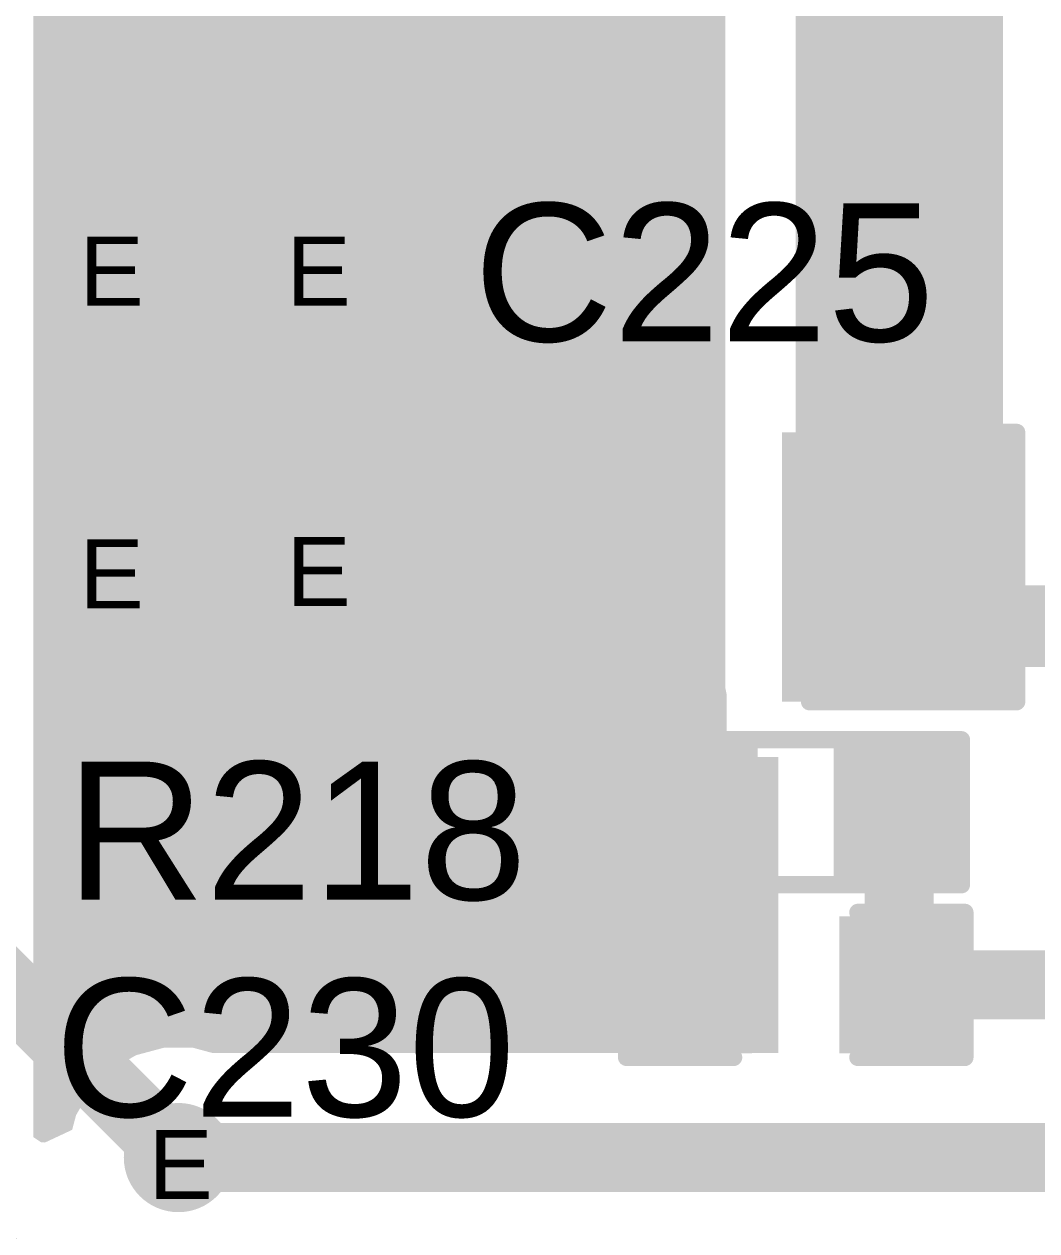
# Model space of a CAD drawing. Header units: inches. Extents: x 68 to 568, y 3 to 460.
# Drawn here: x 143.8 to 151.25, y 15.88 to 24.75 of the extents above; entities that cross this region are included whole.
import ezdxf

# ---------------------------------------------------------------- set-up
doc = ezdxf.new("R2010")
doc.units = ezdxf.units.IN
for name, color, linetype in [('Bottom Layer', 5, 'Continuous'), ('Bottom Solder', 6, 'Continuous'), ('Drill Drawing', 1, 'Continuous'), ('Layer 1', 16, 'Continuous'), ('Layer 2', 76, 'Continuous'), ('Top Layer', 1, 'Continuous'), ('Top Overlay', 2, 'Continuous'), ('Top Paste', 8, 'Continuous'), ('Top Solder', 216, 'Continuous'), ('Via Holes', 16, 'Continuous')]:
    doc.layers.add(name, color=color, linetype=linetype)
doc.styles.add('Arial', font='', dxfattribs={"height": 0.2})
doc.styles.get('Arial').set_extended_font_data('Arial')

# ---------------------------------------------------------------- blocks, each defined once
blk = doc.blocks.new('C___1206_123')
at = {"layer": 'Top Layer'}
for points in [[(-2.032, 0.889), (-0.508, 0.889), (-0.508, -0.889), (-2.032, -0.889)], [(0.508, 0.889), (2.032, 0.889), (2.032, -0.889), (0.508, -0.889)]]:
    blk.add_hatch(color=1, dxfattribs=at).paths.add_polyline_path(points)
at = {"layer": 'Top Paste'}
for points in [[(-2.032, 0.889), (-0.508, 0.889), (-0.508, -0.889), (-2.032, -0.889)], [(0.508, 0.889), (2.032, 0.889), (2.032, -0.889), (0.508, -0.889)]]:
    blk.add_hatch(color=8, dxfattribs=at).paths.add_polyline_path(points)
at = {"layer": 'Top Solder'}
for points in [[(-2.1336, 0.9906), (-0.4064, 0.9906), (-0.4064, -0.9906), (-2.1336, -0.9906)], [(0.4064, 0.9906), (2.1336, 0.9906), (2.1336, -0.9906), (0.4064, -0.9906)]]:
    blk.add_hatch(color=216, dxfattribs=at).paths.add_polyline_path(points)
at = {"layer": 'Top Overlay'}
for points in [[(-2.1336, 0.9906, 0.127, 0.127, 0), (-2.1336, -0.9906, 0.127, 0.127, 0)], [(-0.6096, 0.9906, 0.127, 0.127, 0), (-2.1336, 0.9906, 0.127, 0.127, 0)], [(2.1336, 0.9906, 0.127, 0.127, 0), (0.6096, 0.9906, 0.127, 0.127, 0)], [(2.1336, 0.9906, 0.127, 0.127, 0), (2.1336, -0.9906, 0.127, 0.127, 0)], [(-0.6096, -0.9906, 0.127, 0.127, 0), (-2.1336, -0.9906, 0.127, 0.127, 0)], [(2.1336, -0.9906, 0.127, 0.127, 0), (0.6096, -0.9906, 0.127, 0.127, 0)]]:
    blk.add_lwpolyline(points, format="xyseb", dxfattribs=at)
for points in [[(-2.16535, 0.9906, 0.0635, 0.0635, 1), (-2.10185, 0.9906, 0.0635, 0.0635, 1)], [(-2.16535, 0.9906, 0.0635, 0.0635, 1), (-2.10185, 0.9906, 0.0635, 0.0635, 1)], [(-0.64135, 0.9906, 0.0635, 0.0635, 1), (-0.57785, 0.9906, 0.0635, 0.0635, 1)], [(0.57785, 0.9906, 0.0635, 0.0635, 1), (0.64135, 0.9906, 0.0635, 0.0635, 1)], [(2.10185, 0.9906, 0.0635, 0.0635, 1), (2.16535, 0.9906, 0.0635, 0.0635, 1)], [(2.10185, 0.9906, 0.0635, 0.0635, 1), (2.16535, 0.9906, 0.0635, 0.0635, 1)], [(-2.16535, -0.9906, 0.0635, 0.0635, 1), (-2.10185, -0.9906, 0.0635, 0.0635, 1)], [(-2.16535, -0.9906, 0.0635, 0.0635, 1), (-2.10185, -0.9906, 0.0635, 0.0635, 1)], [(-0.64135, -0.9906, 0.0635, 0.0635, 1), (-0.57785, -0.9906, 0.0635, 0.0635, 1)], [(0.57785, -0.9906, 0.0635, 0.0635, 1), (0.64135, -0.9906, 0.0635, 0.0635, 1)], [(2.10185, -0.9906, 0.0635, 0.0635, 1), (2.16535, -0.9906, 0.0635, 0.0635, 1)], [(2.10185, -0.9906, 0.0635, 0.0635, 1), (2.16535, -0.9906, 0.0635, 0.0635, 1)]]:
    blk.add_lwpolyline(points, format="xyseb", close=True, dxfattribs=at)
blk = doc.blocks.new('C___0603_128')
at = {"layer": 'Top Layer'}
for points in [[(-0.381, 0.4445), (-0.381, -0.4445), (-1.143, -0.4445), (-1.143, 0.4445)], [(1.143, 0.4445), (1.143, -0.4445), (0.381, -0.4445), (0.381, 0.4445)]]:
    blk.add_hatch(color=1, dxfattribs=at).paths.add_polyline_path(points)
at = {"layer": 'Top Paste'}
for points in [[(-0.381, 0.4445), (-0.381, -0.4445), (-1.143, -0.4445), (-1.143, 0.4445)], [(1.143, 0.4445), (1.143, -0.4445), (0.381, -0.4445), (0.381, 0.4445)]]:
    blk.add_hatch(color=8, dxfattribs=at).paths.add_polyline_path(points)
at = {"layer": 'Top Solder'}
for points in [[(-0.321, 0.5045), (-0.321, -0.5045), (-1.203, -0.5045), (-1.203, 0.5045)], [(1.203, 0.5045), (1.203, -0.5045), (0.321, -0.5045), (0.321, 0.5045)]]:
    blk.add_hatch(color=216, dxfattribs=at).paths.add_polyline_path(points)
at = {"layer": 'Top Overlay'}
for points in [[(-1.2446, -0.5334, 0.127, 0.127, 0), (-1.2446, 0.5334, 0.127, 0.127, 0)], [(-1.2446, 0.5334, 0.127, 0.127, 0), (-0.4572, 0.5334, 0.127, 0.127, 0)], [(0.4572, 0.5334, 0.127, 0.127, 0), (1.2446, 0.5334, 0.127, 0.127, 0)], [(1.2446, -0.5334, 0.127, 0.127, 0), (1.2446, 0.5334, 0.127, 0.127, 0)], [(-1.2446, -0.5334, 0.127, 0.127, 0), (-0.4572, -0.5334, 0.127, 0.127, 0)], [(0.4572, -0.5334, 0.127, 0.127, 0), (1.2446, -0.5334, 0.127, 0.127, 0)]]:
    blk.add_lwpolyline(points, format="xyseb", dxfattribs=at)
for points in [[(-1.2764, 0.5334, 0.0635, 0.0635, 1), (-1.2128, 0.5334, 0.0635, 0.0635, 1)], [(-1.2764, 0.5334, 0.0635, 0.0635, 1), (-1.2128, 0.5334, 0.0635, 0.0635, 1)], [(-0.4889, 0.5334, 0.0635, 0.0635, 1), (-0.4254, 0.5334, 0.0635, 0.0635, 1)], [(0.4254, 0.5334, 0.0635, 0.0635, 1), (0.4889, 0.5334, 0.0635, 0.0635, 1)], [(1.2128, 0.5334, 0.0635, 0.0635, 1), (1.2764, 0.5334, 0.0635, 0.0635, 1)], [(1.2128, 0.5334, 0.0635, 0.0635, 1), (1.2764, 0.5334, 0.0635, 0.0635, 1)], [(-1.2764, -0.5334, 0.0635, 0.0635, 1), (-1.2128, -0.5334, 0.0635, 0.0635, 1)], [(-1.2764, -0.5334, 0.0635, 0.0635, 1), (-1.2128, -0.5334, 0.0635, 0.0635, 1)], [(-0.4889, -0.5334, 0.0635, 0.0635, 1), (-0.4254, -0.5334, 0.0635, 0.0635, 1)], [(0.4254, -0.5334, 0.0635, 0.0635, 1), (0.4889, -0.5334, 0.0635, 0.0635, 1)], [(1.2128, -0.5334, 0.0635, 0.0635, 1), (1.2764, -0.5334, 0.0635, 0.0635, 1)], [(1.2128, -0.5334, 0.0635, 0.0635, 1), (1.2764, -0.5334, 0.0635, 0.0635, 1)]]:
    blk.add_lwpolyline(points, format="xyseb", close=True, dxfattribs=at)
blk = doc.blocks.new('R___0603_160')
at = {"layer": 'Top Layer'}
for points in [[(-0.381, 0.4445), (-0.381, -0.4445), (-1.143, -0.4445), (-1.143, 0.4445)], [(1.143, 0.4445), (1.143, -0.4445), (0.381, -0.4445), (0.381, 0.4445)]]:
    blk.add_hatch(color=1, dxfattribs=at).paths.add_polyline_path(points)
at = {"layer": 'Top Paste'}
for points in [[(-0.381, 0.4445), (-0.381, -0.4445), (-1.143, -0.4445), (-1.143, 0.4445)], [(1.143, 0.4445), (1.143, -0.4445), (0.381, -0.4445), (0.381, 0.4445)]]:
    blk.add_hatch(color=8, dxfattribs=at).paths.add_polyline_path(points)
at = {"layer": 'Top Solder'}
for points in [[(-0.2794, 0.5461), (-0.2794, -0.5461), (-1.2446, -0.5461), (-1.2446, 0.5461)], [(1.2446, 0.5461), (1.2446, -0.5461), (0.2794, -0.5461), (0.2794, 0.5461)]]:
    blk.add_hatch(color=216, dxfattribs=at).paths.add_polyline_path(points)
at = {"layer": 'Top Overlay'}
for points in [[(-1.2192, -0.5334, 0.127, 0.127, 0), (-1.2192, 0.5334, 0.127, 0.127, 0)], [(-1.2192, 0.5334, 0.127, 0.127, 0), (1.2192, 0.5334, 0.127, 0.127, 0)], [(1.2192, -0.5334, 0.127, 0.127, 0), (1.2192, 0.5334, 0.127, 0.127, 0)], [(-1.2192, -0.5334, 0.127, 0.127, 0), (1.2192, -0.5334, 0.127, 0.127, 0)]]:
    blk.add_lwpolyline(points, format="xyseb", dxfattribs=at)
for points in [[(-1.25095, 0.5334, 0.0635, 0.0635, 1), (-1.18745, 0.5334, 0.0635, 0.0635, 1)], [(-1.25095, 0.5334, 0.0635, 0.0635, 1), (-1.18745, 0.5334, 0.0635, 0.0635, 1)], [(1.18745, 0.5334, 0.0635, 0.0635, 1), (1.25095, 0.5334, 0.0635, 0.0635, 1)], [(1.18745, 0.5334, 0.0635, 0.0635, 1), (1.25095, 0.5334, 0.0635, 0.0635, 1)], [(-1.25095, -0.5334, 0.0635, 0.0635, 1), (-1.18745, -0.5334, 0.0635, 0.0635, 1)], [(-1.25095, -0.5334, 0.0635, 0.0635, 1), (-1.18745, -0.5334, 0.0635, 0.0635, 1)], [(1.18745, -0.5334, 0.0635, 0.0635, 1), (1.25095, -0.5334, 0.0635, 0.0635, 1)], [(1.18745, -0.5334, 0.0635, 0.0635, 1), (1.25095, -0.5334, 0.0635, 0.0635, 1)]]:
    blk.add_lwpolyline(points, format="xyseb", close=True, dxfattribs=at)

msp = doc.modelspace()

# ---------------------------------------------------------------- hatches: boundary and pattern name
at = {"layer": 'Bottom Layer'}
h = msp.add_hatch(color=5, dxfattribs=at)
edge = h.paths.add_edge_path()
edge.add_arc((144.4244, 22.9866), 0.3, 0, 360)
h = msp.add_hatch(color=5, dxfattribs=at)
edge = h.paths.add_edge_path()
edge.add_arc((145.9484, 22.9866), 0.3, 0, 360)
h = msp.add_hatch(color=5, dxfattribs=at)
edge = h.paths.add_edge_path()
edge.add_arc((144.4244, 20.7584), 0.3, 0, 360)
h = msp.add_hatch(color=5, dxfattribs=at)
edge = h.paths.add_edge_path()
edge.add_arc((145.9484, 20.7768), 0.3, 0, 360)
h = msp.add_hatch(color=5, dxfattribs=at)
edge = h.paths.add_edge_path()
edge.add_arc((144.9324, 16.415), 0.3, 0, 360)
at = {"layer": 'Bottom Solder'}
h = msp.add_hatch(color=6, dxfattribs=at)
edge = h.paths.add_edge_path()
edge.add_arc((144.4244, 22.9866), 0.4016, 0, 360)
h = msp.add_hatch(color=6, dxfattribs=at)
edge = h.paths.add_edge_path()
edge.add_arc((145.9484, 22.9866), 0.4016, 0, 360)
h = msp.add_hatch(color=6, dxfattribs=at)
edge = h.paths.add_edge_path()
edge.add_arc((144.4244, 20.7584), 0.4016, 0, 360)
h = msp.add_hatch(color=6, dxfattribs=at)
edge = h.paths.add_edge_path()
edge.add_arc((145.9484, 20.7768), 0.4016, 0, 360)
h = msp.add_hatch(color=6, dxfattribs=at)
edge = h.paths.add_edge_path()
edge.add_arc((144.9324, 16.415), 0.4016, 0, 360)
at = {"layer": 'Layer 1'}
h = msp.add_hatch(color=16, dxfattribs=at)
edge = h.paths.add_edge_path()
edge.add_arc((144.4244, 22.9866), 0.3, 0, 360)
h = msp.add_hatch(color=16, dxfattribs=at)
edge = h.paths.add_edge_path()
edge.add_arc((145.9484, 22.9866), 0.3, 0, 360)
h = msp.add_hatch(color=16, dxfattribs=at)
edge = h.paths.add_edge_path()
edge.add_arc((144.4244, 20.7584), 0.3, 0, 360)
h = msp.add_hatch(color=16, dxfattribs=at)
edge = h.paths.add_edge_path()
edge.add_arc((145.9484, 20.7768), 0.3, 0, 360)
h = msp.add_hatch(color=16, dxfattribs=at)
edge = h.paths.add_edge_path()
edge.add_arc((144.9324, 16.415), 0.3, 0, 360)
at = {"layer": 'Layer 2'}
h = msp.add_hatch(color=76, dxfattribs=at)
edge = h.paths.add_edge_path()
edge.add_arc((144.4244, 22.9866), 0.3, 0, 360)
h = msp.add_hatch(color=76, dxfattribs=at)
edge = h.paths.add_edge_path()
edge.add_arc((145.9484, 22.9866), 0.3, 0, 360)
h = msp.add_hatch(color=76, dxfattribs=at)
edge = h.paths.add_edge_path()
edge.add_arc((144.4244, 20.7584), 0.3, 0, 360)
h = msp.add_hatch(color=76, dxfattribs=at)
edge = h.paths.add_edge_path()
edge.add_arc((145.9484, 20.7768), 0.3, 0, 360)
h = msp.add_hatch(color=76, dxfattribs=at)
edge = h.paths.add_edge_path()
edge.add_arc((144.9324, 16.415), 0.3, 0, 360)
at = {"layer": 'Top Layer'}
for points in [[(162.703, 35.5397), (162.6818, 35.5121), (162.605, 35.3267), (162.5788, 35.1278), (162.5788, 32.122), (162.4427, 32.0242), (162.3756, 32.0007), (162.2044, 32.0348), (161.7318, 32.0348), (161.7176, 32.0367), (157.9882, 32.0367), (157.974, 32.0348), (157.5134, 32.0348), (157.3152, 31.9954), (157.2809, 31.9725), (157.0992, 31.9725), (157.0992, 31.8113), (157.0349, 31.7151), (156.9954, 31.5168), (156.9954, 31.2018), (156.9715, 31.02), (156.9954, 30.8381), (156.9954, 30.5755), (155.6778, 30.5755), (155.57, 30.6475), (155.3718, 30.6869), (149.4749, 30.6869), (149.2767, 30.6475), (149.1086, 30.5352), (148.9964, 30.3672), (148.9569, 30.169), (148.9569, 28.5238), (148.9569, 19.8694), (148.9669, 19.8195), (148.9669, 19.3614), (149.3479, 19.3614), (149.3479, 18.0025), (149.3479, 17.1835), (145.1859, 17.1835), (145.0388, 17.223), (144.826, 17.223), (144.6205, 17.1679), (144.4363, 17.0615), (144.2858, 16.9111), (144.1795, 16.7268), (144.1506, 16.619), (143.9512, 16.5258), (143.9233, 16.5265), (143.8643, 16.5659), (143.8643, 32.6225), (144.4325, 33.1908), (159.7484, 33.1908), (159.9473, 33.217), (160.1327, 33.2938), (160.2918, 33.4159), (162.5499, 35.6739)], [(149.4749, 19.8694), (150.9989, 19.8694), (150.9989, 30.169), (149.4749, 30.169)]]:
    msp.add_hatch(color=1, dxfattribs=at).paths.add_polyline_path(points)
h = msp.add_hatch(color=1, dxfattribs=at)
edge = h.paths.add_edge_path()
edge.add_arc((144.4244, 22.9866), 0.3, 0, 360)
h = msp.add_hatch(color=1, dxfattribs=at)
edge = h.paths.add_edge_path()
edge.add_arc((145.9484, 22.9866), 0.3, 0, 360)
h = msp.add_hatch(color=1, dxfattribs=at)
edge = h.paths.add_edge_path()
edge.add_arc((144.4244, 20.7584), 0.3, 0, 360)
h = msp.add_hatch(color=1, dxfattribs=at)
edge = h.paths.add_edge_path()
edge.add_arc((145.9484, 20.7768), 0.3, 0, 360)
h = msp.add_hatch(color=1, dxfattribs=at)
edge = h.paths.add_edge_path()
edge.add_arc((144.9324, 16.415), 0.3, 0, 360)
at = {"layer": 'Top Solder'}
h = msp.add_hatch(color=216, dxfattribs=at)
edge = h.paths.add_edge_path()
edge.add_arc((144.4244, 22.9866), 0.4016, 0, 360)
h = msp.add_hatch(color=216, dxfattribs=at)
edge = h.paths.add_edge_path()
edge.add_arc((145.9484, 22.9866), 0.4016, 0, 360)
h = msp.add_hatch(color=216, dxfattribs=at)
edge = h.paths.add_edge_path()
edge.add_arc((144.4244, 20.7584), 0.4016, 0, 360)
h = msp.add_hatch(color=216, dxfattribs=at)
edge = h.paths.add_edge_path()
edge.add_arc((145.9484, 20.7768), 0.4016, 0, 360)
h = msp.add_hatch(color=216, dxfattribs=at)
edge = h.paths.add_edge_path()
edge.add_arc((144.9324, 16.415), 0.4016, 0, 360)
at = {"layer": 'Via Holes'}
h = msp.add_hatch(color=7, dxfattribs=at)
edge = h.paths.add_edge_path()
edge.add_arc((144.4244, 22.9866), 0.15, 0, 360)
h = msp.add_hatch(color=7, dxfattribs=at)
edge = h.paths.add_edge_path()
edge.add_arc((145.9484, 22.9866), 0.15, 0, 360)
h = msp.add_hatch(color=7, dxfattribs=at)
edge = h.paths.add_edge_path()
edge.add_arc((144.4244, 20.7584), 0.15, 0, 360)
h = msp.add_hatch(color=7, dxfattribs=at)
edge = h.paths.add_edge_path()
edge.add_arc((145.9484, 20.7768), 0.15, 0, 360)
h = msp.add_hatch(color=7, dxfattribs=at)
edge = h.paths.add_edge_path()
edge.add_arc((144.9324, 16.415), 0.15, 0, 360)

# ---------------------------------------------------------------- linework, layer by layer
at = {"layer": 'Bottom Layer'}
msp.add_lwpolyline([(143.5357, 17.8117, 0.508, 0.508, 0), (144.9324, 16.415, 0.508, 0.508, 0)], format="xyseb", dxfattribs=at)
msp.add_lwpolyline([(144.8054, 16.415, 0.254, 0.254, 1), (145.0594, 16.415, 0.254, 0.254, 1)], format="xyseb", close=True, dxfattribs=at)
at = {"layer": 'Top Layer'}
for points in [[(150.2369, 20.6934, 0.6, 0.6, 0), (150.6061, 20.3242, 0.6, 0.6, 0)], [(150.6061, 20.3242, 0.6, 0.6, 0), (153.1343, 20.3242, 0.6, 0.6, 0)], [(150.2369, 17.685, 0.508, 0.508, 0), (150.2369, 18.955, 0.508, 0.508, 0)], [(150.2369, 17.685, 0.508, 0.508, 0), (151.7361, 17.685, 0.508, 0.508, 0)], [(144.9324, 16.415, 0.508, 0.508, 0), (153.4858, 16.415, 0.508, 0.508, 0)], [(143.0957, 16.1082, 0.508, 0.508, 0), (144.0589, 15.145, 0.508, 0.508, 0)]]:
    msp.add_lwpolyline(points, format="xyseb", dxfattribs=at)
for points in [[(150.0869, 20.6934, 0.3, 0.3, 1), (150.3869, 20.6934, 0.3, 0.3, 1)], [(150.4561, 20.3242, 0.3, 0.3, 1), (150.7561, 20.3242, 0.3, 0.3, 1)], [(150.4561, 20.3242, 0.3, 0.3, 1), (150.7561, 20.3242, 0.3, 0.3, 1)], [(150.1099, 18.955, 0.254, 0.254, 1), (150.3639, 18.955, 0.254, 0.254, 1)], [(150.1099, 17.685, 0.254, 0.254, 1), (150.3639, 17.685, 0.254, 0.254, 1)], [(150.1099, 17.685, 0.254, 0.254, 1), (150.3639, 17.685, 0.254, 0.254, 1)], [(144.8054, 16.415, 0.254, 0.254, 1), (145.0594, 16.415, 0.254, 0.254, 1)]]:
    msp.add_lwpolyline(points, format="xyseb", close=True, dxfattribs=at)

# ---------------------------------------------------------------- block references
at = {"rotation": 180}
msp.add_blockref('C___1206_123', (148.9669, 20.7584), dxfattribs=at)
for name, p in [('R___0603_160', (149.4749, 18.955)), ('C___0603_128', (149.4749, 17.685))]:
    msp.add_blockref(name, p)

# ---------------------------------------------------------------- texts
at = {"layer": 'Drill Drawing', "style": 'Arial'}
for p in [(144.2043, 22.6819), (145.7283, 22.6819), (144.2043, 20.4537), (145.7283, 20.4721), (144.7123, 16.1103)]:
    msp.add_text('E', height=0.508, dxfattribs=at).set_placement(p)
at = {"layer": 'Top Overlay', "style": 'Arial'}
for s, p in [('C225', (147.1048, 22.4184)), ('R218', (144.1044, 18.3114)), ('C230', (144.0197, 16.7157))]:
    msp.add_text(s, height=1.016, dxfattribs=at).set_placement(p)

doc.saveas('drawing.dxf')
